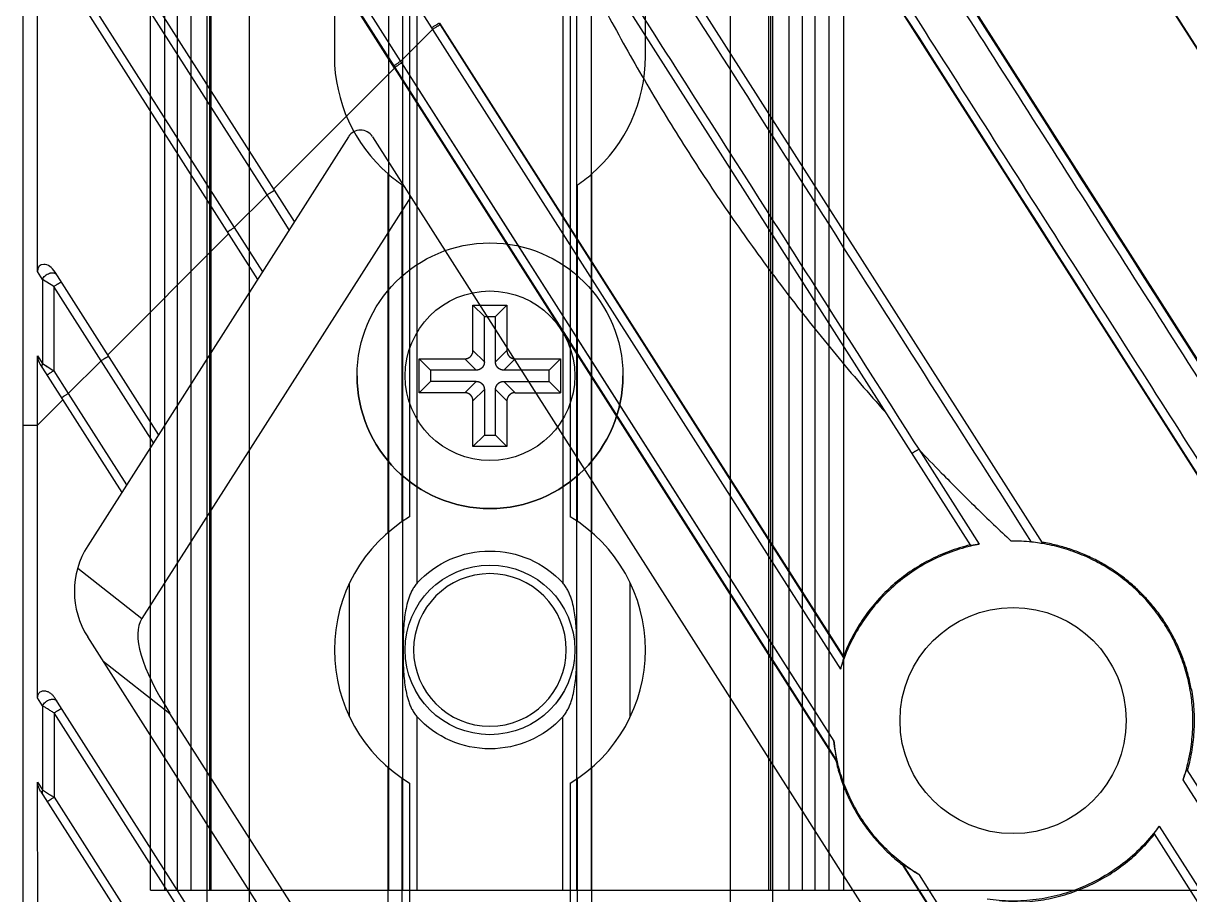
# Model space of a CAD drawing. Header units: millimetres. Extents: x 3299 to 14264, y 1863 to 5555.
# Drawn here: x 9573.87 to 9615.12, y 3132.64 to 3163.47 of the extents above; entities that cross this region are included whole.
import ezdxf

# ---------------------------------------------------------------- set-up
doc = ezdxf.new("R2010")
doc.units = ezdxf.units.MM
doc.layers.add('02___PRT_ALL_AXES', color=7, linetype='Continuous')
doc.layers.add('1轮廓线', color=7, linetype='Continuous', lineweight=25)

# ---------------------------------------------------------------- blocks, each defined once
blk = doc.blocks.new('ryfhgjmb')
at = {"color": 30, "linetype": 'Continuous', "true_color": 0xf26722}
for p, q in [((6005.128, 3342.431), (7001.628, 3342.431)), ((6005.128, 3340.931), (7001.628, 3340.931)), ((6053.928, 3337.931), (6043.928, 3337.931)), ((6043.928, 3326.931), (6053.928, 3326.931)), ((6005.128, 3323.931), (7001.628, 3323.931)), ((6005.128, 3322.431), (7001.628, 3322.431))]:
    blk.add_line(p, q, dxfattribs=at)
for start, end in [(90, 139.1148), (220.8852, 270)]:
    blk.add_arc((6043.928, 3332.431), 5.5, start, end, dxfattribs=at)
at = {"layer": '02___PRT_ALL_AXES', "color": 30, "linetype": 'Continuous', "true_color": 0xf26722}
for p, q in [((6020.563, 3337.392), (6025.293, 3337.392)), ((6005.128, 3336.031), (6018.77, 3336.031)), ((6027.086, 3336.031), (6039.77, 3336.031)), ((6005.128, 3335.531), (6018.385, 3335.531)), ((6027.471, 3335.531), (6039.385, 3335.531)), ((6018.218, 3335.271), (6005.128, 3335.271)), ((6968.718, 3335.271), (6027.638, 3335.271)), ((6018.218, 3329.592), (6005.128, 3329.592)), ((6968.718, 3329.592), (6027.638, 3329.592)), ((6005.128, 3329.331), (6018.385, 3329.331)), ((6027.471, 3329.331), (6039.385, 3329.331)), ((6005.128, 3328.831), (6018.77, 3328.831)), ((6027.086, 3328.831), (6039.77, 3328.831)), ((6020.563, 3327.471), (6025.293, 3327.471))]:
    blk.add_line(p, q, dxfattribs=at)
blk.add_circle((6022.928, 3332.431), 3, dxfattribs=at)
for centre, start, end in [((6022.928, 3332.431), 31.0806, 148.9194), ((6043.928, 3332.431), 139.1148, 145.6923), ((6022.928, 3332.431), 211.0806, 328.9194), ((6043.928, 3332.431), 214.3077, 220.8852)]:
    blk.add_arc(centre, 5.5, start, end, dxfattribs=at)
blk = doc.blocks.new('ETDHFN')
at = {"layer": '1轮廓线', "linetype": 'Continuous', "lineweight": 25}
for p, q in [((8841.41, 4025.552), (8841.812, 4025.15)), ((8841.41, 4023.942), (8841.41, 4025.552)), ((8841.41, 4025.552), (8842.61, 4025.552)), ((8842.61, 4025.552), (8842.208, 4025.15)), ((8842.61, 4025.552), (8842.61, 4023.942)), ((8841.812, 4025.15), (8842.208, 4025.15)), ((8841.812, 4023.54), (8841.812, 4025.15)), ((8842.208, 4023.54), (8842.208, 4025.15)), ((8839.51, 4023.652), (8839.912, 4023.25)), ((8839.51, 4022.452), (8839.51, 4023.652)), ((8839.51, 4023.652), (8841.12, 4023.652)), ((8842.9, 4023.652), (8844.51, 4023.652)), ((8844.51, 4023.652), (8844.108, 4023.25)), ((8844.51, 4023.652), (8844.51, 4022.452)), ((8839.51, 4022.452), (8839.912, 4022.854)), ((8839.912, 4023.25), (8839.912, 4022.854)), ((8841.522, 4023.25), (8839.912, 4023.25)), ((8841.522, 4022.854), (8839.912, 4022.854)), ((8844.108, 4023.25), (8842.498, 4023.25)), ((8842.498, 4022.854), (8844.108, 4022.854)), ((8844.108, 4022.854), (8844.108, 4023.25)), ((8844.51, 4022.452), (8844.108, 4022.854)), ((8841.12, 4022.452), (8839.51, 4022.452)), ((8841.812, 4022.564), (8841.812, 4020.954)), ((8842.208, 4020.954), (8842.208, 4022.564)), ((8842.9, 4022.452), (8844.51, 4022.452)), ((8841.41, 4020.552), (8841.41, 4022.162)), ((8842.61, 4022.162), (8842.61, 4020.552)), ((8841.41, 4020.552), (8841.812, 4020.954)), ((8841.812, 4020.954), (8842.208, 4020.954)), ((8842.61, 4020.552), (8842.208, 4020.954)), ((8842.61, 4020.552), (8841.41, 4020.552))]:
    blk.add_line(p, q, dxfattribs=at)
at = {"layer": '1轮廓线', "linetype": 'Continuous', "lineweight": 13}
for p, q in [((8841.41, 4023.942), (8841.812, 4023.54)), ((8842.61, 4023.942), (8842.208, 4023.54)), ((8841.12, 4023.652), (8841.522, 4023.25)), ((8842.9, 4023.652), (8842.498, 4023.25)), ((8841.12, 4022.452), (8841.522, 4022.854)), ((8842.9, 4022.452), (8842.498, 4022.854)), ((8841.41, 4022.162), (8841.812, 4022.564)), ((8842.61, 4022.162), (8842.208, 4022.564))]:
    blk.add_line(p, q, dxfattribs=at)
at = {"layer": '1轮廓线', "linetype": 'Continuous', "lineweight": 25}
for radius in [4.7, 3]:
    blk.add_circle((8842.01, 4023.052), radius, dxfattribs=at)
blk.add_arc((8842.01, 4023.052), 4.7, 180, 0, dxfattribs=at)
for points in [[(8841.12, 4023.652), (8841.184, 4023.652), (8841.24, 4023.677), (8841.288, 4023.698), (8841.326, 4023.736), (8841.362, 4023.772), (8841.385, 4023.822), (8841.41, 4023.877), (8841.41, 4023.942)], [(8842.61, 4023.942), (8842.61, 4023.878), (8842.635, 4023.822), (8842.656, 4023.773), (8842.694, 4023.736), (8842.73, 4023.699), (8842.78, 4023.677), (8842.835, 4023.652), (8842.9, 4023.652)], [(8841.812, 4023.54), (8841.812, 4023.476), (8841.787, 4023.42), (8841.766, 4023.372), (8841.728, 4023.334), (8841.692, 4023.298), (8841.642, 4023.275), (8841.587, 4023.25), (8841.522, 4023.25)], [(8842.498, 4023.25), (8842.434, 4023.25), (8842.378, 4023.275), (8842.33, 4023.296), (8842.292, 4023.334), (8842.256, 4023.37), (8842.233, 4023.42), (8842.208, 4023.475), (8842.208, 4023.54)], [(8841.522, 4022.854), (8841.586, 4022.854), (8841.642, 4022.829), (8841.69, 4022.808), (8841.728, 4022.77), (8841.764, 4022.734), (8841.787, 4022.684), (8841.812, 4022.629), (8841.812, 4022.564)], [(8842.208, 4022.564), (8842.208, 4022.628), (8842.233, 4022.684), (8842.254, 4022.732), (8842.292, 4022.77), (8842.328, 4022.806), (8842.378, 4022.829), (8842.433, 4022.854), (8842.498, 4022.854)], [(8841.41, 4022.162), (8841.41, 4022.226), (8841.385, 4022.282), (8841.364, 4022.33), (8841.326, 4022.368), (8841.29, 4022.404), (8841.24, 4022.427), (8841.185, 4022.452), (8841.12, 4022.452)], [(8842.9, 4022.452), (8842.836, 4022.452), (8842.78, 4022.427), (8842.732, 4022.406), (8842.694, 4022.368), (8842.658, 4022.332), (8842.635, 4022.282), (8842.61, 4022.227), (8842.61, 4022.162)]]:
    blk.add_open_spline(points, degree=2, knots=[0, 0, 0, 0.25, 0.25, 0.5, 0.5, 0.75, 0.75, 1, 1, 1], dxfattribs=at)
blk = doc.blocks.new('ERTFHGJ')
at = {"color": 40, "linetype": 'Continuous', "true_color": 0xf8d731}
for p, q in [((8900.957, 3696.77), (8900.957, 3617.77)), ((8901.457, 3617.77), (8901.457, 3696.77)), ((8901.957, 3617.77), (8901.957, 3696.77)), ((8902.402, 3617.77), (8902.402, 3696.77)), ((8902.874, 3617.77), (8902.874, 3696.77)), ((8903.457, 3617.77), (8903.457, 3696.77)), ((8903.537, 3696.77), (8903.537, 3617.77)), ((8903.598, 3617.77), (8903.598, 3696.77)), ((8909.882, 3696.77), (8909.882, 3617.77)), ((8910.382, 3617.77), (8910.382, 3696.77)), ((8916.532, 3617.77), (8916.532, 3696.77)), ((8917.032, 3617.77), (8917.032, 3696.77)), ((8923.315, 3617.77), (8923.315, 3696.77)), ((8923.377, 3696.77), (8923.377, 3617.77)), ((8923.457, 3617.77), (8923.457, 3696.77)), ((8924.039, 3696.77), (8924.039, 3617.77)), ((8924.511, 3696.77), (8924.511, 3617.77)), ((8924.957, 3617.77), (8924.957, 3696.77)), ((8925.457, 3617.77), (8925.457, 3696.77)), ((8910.882, 3685.9), (8910.882, 3628.641)), ((8916.032, 3628.641), (8916.032, 3685.9)), ((8910.882, 3617.77), (8910.882, 3623.9)), ((8916.032, 3617.77), (8916.032, 3623.9)), ((8925.457, 3617.77), (8878.457, 3617.77))]:
    blk.add_line(p, q, dxfattribs=at)
blk.add_circle((8913.457, 3626.27), 2.7, dxfattribs=at)
for start, end in [(42.6324, 137.3676), (222.6324, 317.3676)]:
    blk.add_arc((8913.457, 3626.27), 3.5, start, end, dxfattribs=at)
for points, knots in [([(8910.387, 3626.27), (8910.387, 3626.375), (8910.388, 3626.583), (8910.395, 3626.895), (8910.413, 3627.203), (8910.446, 3627.508), (8910.5, 3627.808), (8910.568, 3628.054), (8910.639, 3628.245), (8910.704, 3628.385), (8910.783, 3628.519), (8910.846, 3628.602), (8910.882, 3628.641)], [0, 0, 0, 0, 0.127092, 0.253318, 0.378322, 0.502266, 0.625619, 0.749056, 0.811111, 0.873552, 0.936512, 1, 1, 1, 1]), ([(8916.032, 3628.641), (8916.067, 3628.602), (8916.131, 3628.519), (8916.209, 3628.385), (8916.274, 3628.245), (8916.346, 3628.054), (8916.413, 3627.808), (8916.467, 3627.508), (8916.5, 3627.203), (8916.518, 3626.895), (8916.526, 3626.583), (8916.527, 3626.375), (8916.527, 3626.27)], [0, 0, 0, 0, 0.063487, 0.126447, 0.188887, 0.250942, 0.37438, 0.497732, 0.621676, 0.746681, 0.872907, 1, 1, 1, 1]), ([(8910.882, 3623.9), (8910.846, 3623.938), (8910.783, 3624.021), (8910.704, 3624.156), (8910.639, 3624.296), (8910.567, 3624.487), (8910.5, 3624.733), (8910.446, 3625.033), (8910.413, 3625.338), (8910.395, 3625.646), (8910.388, 3625.957), (8910.387, 3626.166), (8910.387, 3626.27)], [0, 0, 0, 0, 0.063495, 0.126469, 0.188905, 0.250963, 0.374396, 0.497744, 0.621683, 0.746682, 0.87291, 1, 1, 1, 1]), ([(8916.527, 3626.27), (8916.527, 3626.166), (8916.526, 3625.957), (8916.518, 3625.646), (8916.5, 3625.338), (8916.467, 3625.033), (8916.413, 3624.733), (8916.346, 3624.487), (8916.274, 3624.296), (8916.209, 3624.156), (8916.131, 3624.021), (8916.067, 3623.938), (8916.032, 3623.9)], [0, 0, 0, 0, 0.127092, 0.253319, 0.378323, 0.502267, 0.62562, 0.749057, 0.811112, 0.873553, 0.936512, 1, 1, 1, 1])]:
    blk.add_open_spline(points, degree=3, knots=knots, dxfattribs=at)
blk = doc.blocks.new('ryfh')
at = {"rotation": 90}
blk.add_blockref('ryfhgjmb', (11616.058, -2205.714), dxfattribs=at)
at = {"xscale": -1}
blk.add_blockref('ERTFHGJ', (17197.083, 190.944), dxfattribs=at)
blk.add_blockref('ETDHFN', (-558.383, -196.138))
blk = doc.blocks.new('1111')
at = {"color": 7, "linetype": 'Continuous'}
for p, q in [((16002.781, 6714.134), (16002.781, 7051.634)), ((16003.365, 6827.129), (16074.919, 6714.812)), ((16003.885, 6815.332), (16067.713, 6715.143)), ((16003.365, 6812.053), (16065.315, 6714.812)), ((16038.818, 6745.424), (16003.903, 6800.229)), ((16003.381, 6796.953), (16036.269, 6745.33)), ((16003.858, 6784.609), (16017.216, 6763.641)), ((16015.907, 6762.216), (16003.365, 6781.903)), ((16003.858, 6781.701), (16016.12, 6762.454)), ((16003.621, 6781.541), (16015.882, 6762.294)), ((16012.368, 6756.79), (16003.903, 6770.078)), ((16011.398, 6757.732), (16003.858, 6769.567)), ((16031.645, 6767.701), (16052.538, 6734.906)), ((16056.069, 6733.385), (16034.105, 6767.861)), ((16041.249, 6767.701), (16044.387, 6762.774)), ((16003.28, 6755.019), (16003.28, 6767.116)), ((16003.381, 6766.803), (16011.064, 6754.743)), ((16003.858, 6766.589), (16010.239, 6756.573)), ((16034.016, 6763.979), (16034.442, 6763.311)), ((16036.868, 6763.523), (16036.562, 6764.003)), ((16016.12, 6762.454), (16017.252, 6763.586)), ((16017.216, 6763.641), (16017.252, 6763.586)), ((16017.252, 6763.586), (16031.673, 6740.952)), ((16017.483, 6763.803), (16017.518, 6763.747)), ((16017.501, 6763.81), (16031.778, 6741.398)), ((16017.518, 6763.747), (16031.783, 6741.356)), ((16017.518, 6763.747), (16022.031, 6756.664)), ((16037.186, 6763.024), (16036.868, 6763.523)), ((16034.442, 6763.311), (16034.909, 6762.577)), ((16037.509, 6762.517), (16037.186, 6763.024)), ((16011.634, 6757.943), (16015.907, 6762.216)), ((16015.882, 6762.294), (16015.918, 6762.239)), ((16015.918, 6762.239), (16015.907, 6762.216)), ((16015.907, 6762.216), (16031.514, 6737.718)), ((16015.918, 6762.239), (16019.571, 6756.504)), ((16015.918, 6762.239), (16031.534, 6737.726)), ((16016.12, 6762.454), (16016.155, 6762.399)), ((16016.155, 6762.399), (16031.443, 6738.405)), ((16016.155, 6762.399), (16019.743, 6756.768)), ((16034.909, 6762.577), (16035.401, 6761.806)), ((16037.825, 6762.021), (16037.509, 6762.517)), ((16035.401, 6761.806), (16035.901, 6761.021)), ((16038.124, 6761.553), (16037.825, 6762.021)), ((16038.406, 6761.11), (16038.124, 6761.553)), ((16035.901, 6761.021), (16036.399, 6760.239)), ((16038.681, 6760.678), (16038.406, 6761.11)), ((16038.958, 6760.243), (16038.681, 6760.678)), ((16036.399, 6760.239), (16036.895, 6759.461)), ((16039.245, 6759.792), (16038.958, 6760.243)), ((16014.281, 6759.792), (16005.058, 6745.316)), ((16015.124, 6759.792), (16035.281, 6728.153)), ((16039.542, 6759.325), (16039.245, 6759.792)), ((16036.895, 6759.461), (16037.407, 6758.657)), ((16039.842, 6758.855), (16039.542, 6759.325)), ((16037.407, 6758.657), (16037.974, 6757.767)), ((16040.134, 6758.396), (16039.842, 6758.855)), ((16040.413, 6757.959), (16040.134, 6758.396)), ((16016.481, 6757.663), (16006.977, 6742.745)), ((16010.239, 6756.573), (16011.398, 6757.732)), ((16012.183, 6756.499), (16011.398, 6757.732)), ((16037.974, 6757.767), (16038.614, 6756.762)), ((16040.682, 6757.537), (16040.413, 6757.959)), ((16040.949, 6757.117), (16040.682, 6757.537)), ((16041.224, 6756.686), (16040.949, 6757.117)), ((16010.239, 6756.573), (16011.234, 6755.01)), ((16019.571, 6756.504), (16027.159, 6744.592)), ((16019.743, 6756.768), (16023.331, 6751.136)), ((16022.031, 6756.664), (16031.783, 6741.356)), ((16038.614, 6756.762), (16039.3, 6755.685)), ((16041.509, 6756.239), (16041.224, 6756.686)), ((16005.767, 6752.076), (16010.041, 6756.349)), ((16041.798, 6755.785), (16041.509, 6756.239)), ((16039.3, 6755.685), (16039.995, 6754.594)), ((16042.081, 6755.34), (16041.798, 6755.785)), ((16042.355, 6754.91), (16042.081, 6755.34)), ((16003.455, 6754.744), (16003.28, 6755.019)), ((16007.566, 6749.252), (16003.903, 6755.003)), ((16042.626, 6754.484), (16042.355, 6754.91)), ((16003.455, 6754.744), (16003.455, 6751.766)), ((16003.858, 6754.491), (16003.455, 6754.744)), ((16005.531, 6751.865), (16003.858, 6754.491)), ((16003.858, 6754.491), (16003.858, 6751.513)), ((16039.995, 6754.594), (16040.684, 6753.513)), ((16042.908, 6754.042), (16042.626, 6754.484)), ((16043.218, 6753.556), (16042.908, 6754.042)), ((16043.569, 6753.005), (16043.218, 6753.556)), ((16040.684, 6753.513), (16041.374, 6752.43)), ((16043.946, 6752.414), (16043.569, 6753.005)), ((16041.374, 6752.43), (16042.074, 6751.331)), ((16044.309, 6751.843), (16043.946, 6752.414)), ((16003.28, 6752.041), (16003.455, 6751.766)), ((16003.28, 6749.589), (16003.28, 6752.041)), ((16003.381, 6751.727), (16006.262, 6747.205)), ((16003.455, 6751.766), (16003.553, 6751.705)), ((16003.553, 6751.705), (16003.858, 6751.513)), ((16003.553, 6751.705), (16003.615, 6751.666)), ((16003.615, 6751.666), (16003.687, 6751.621)), ((16003.687, 6751.621), (16003.769, 6751.569)), ((16003.769, 6751.569), (16003.858, 6751.513)), ((16003.858, 6751.513), (16004.372, 6750.706)), ((16004.372, 6750.706), (16005.531, 6751.865)), ((16007.381, 6748.962), (16005.531, 6751.865)), ((16023.331, 6751.136), (16031.443, 6738.405)), ((16042.074, 6751.331), (16042.794, 6750.201)), ((16004.372, 6750.706), (16006.433, 6747.473)), ((16003.28, 6749.589), (16004.174, 6750.483)), ((16042.794, 6750.201), (16043.534, 6749.039)), ((16002.781, 6749.589), (16003.28, 6749.589)), ((16003.286, 6739.934), (16003.28, 6749.589)), ((16043.534, 6749.039), (16044.25, 6747.915)), ((16034.442, 6748.736), (16036.585, 6745.373)), ((16038.821, 6745.44), (16038.806, 6745.443)), ((16038.821, 6745.44), (16038.806, 6745.443)), ((16004.704, 6744.529), (16006.977, 6742.745)), ((16027.159, 6744.592), (16031.534, 6737.726)), ((16020.564, 6717.753), (16005.058, 6742.092)), ((16005.594, 6741.251), (16007.966, 6739.39)), ((16003.462, 6739.658), (16003.286, 6739.934)), ((16003.462, 6739.658), (16003.464, 6736.678)), ((16019.674, 6715.172), (16003.908, 6739.919)), ((16019.272, 6715.228), (16003.867, 6739.403)), ((16003.867, 6739.403), (16003.87, 6736.421)), ((16019.773, 6720.856), (16007.966, 6739.39)), ((16031.534, 6737.726), (16031.514, 6737.718)), ((16050.36, 6726.732), (16043.792, 6737.04)), ((16058.097, 6715.161), (16043.931, 6737.397)), ((16043.947, 6737.393), (16043.943, 6737.378)), ((16043.947, 6737.393), (16043.943, 6737.378)), ((16003.288, 6736.954), (16003.464, 6736.678)), ((16003.294, 6726.708), (16003.288, 6736.954)), ((16003.389, 6736.64), (16017.278, 6714.839)), ((16003.464, 6736.678), (16003.563, 6736.615)), ((16003.87, 6736.421), (16017.373, 6715.229)), ((16042.942, 6735.397), (16049.202, 6725.573)), ((16042.769, 6735.127), (16055.7, 6714.828)), ((16033.859, 6734.038), (16033.874, 6734.052)), ((16033.859, 6734.038), (16046.107, 6714.812)), ((16033.874, 6734.052), (16043.133, 6719.518)), ((16034.453, 6733.682), (16043.349, 6719.72)), ((16034.453, 6733.682), (16038.731, 6726.969))]:
    blk.add_line(p, q, dxfattribs=at)
for centre, radius, start, end in [((16014.703, 6759.524), 0.5, 32.5, 147.5), ((16007.589, 6743.704), 3, 147.5, 212.5), ((16037.769, 6739.116), 6.368, 100.7105, 103.5725), ((16046.032, 6742.869), 14.329, 185.8942, 186.0629)]:
    blk.add_arc(centre, radius, start, end, dxfattribs=at)
for centre, major_axis, ratio, start_param, end_param in [((16003.642, 6754.854), (-0.264, 0.384), 0.642651, -1.624536, 0.752228), ((16003.642, 6751.876), (-0.264, 0.384), 0.642651, 0.752228, 1.517057), ((16031.062, 6723.945), (24.038, -18.866), 0.163628, -3.125474, -2.706063)]:
    blk.add_ellipse(centre, major_axis=major_axis, ratio=ratio, start_param=start_param, end_param=end_param, dxfattribs=at)
for points, knots in [([(16021.552, 6767.861), (16021.742, 6767.458), (16022.129, 6766.655), (16022.631, 6765.659), (16023.042, 6764.868), (16023.459, 6764.081), (16023.993, 6763.103), (16024.654, 6761.94), (16025.336, 6760.789), (16026.038, 6759.651), (16027.001, 6758.15), (16028.255, 6756.307), (16029.842, 6754.153), (16031.508, 6752.06), (16032.672, 6750.708), (16033.266, 6750.043)], [0, 0, 0, 0, 0.062493, 0.12499, 0.15624, 0.18749, 0.249988, 0.312486, 0.374985, 0.437486, 0.499988, 0.624988, 0.74999, 0.874994, 1, 1, 1, 1]), ([(16022.256, 6767.861), (16024.287, 6764.674), (16028.35, 6758.299), (16032.411, 6751.924), (16034.442, 6748.736)], [0, 0, 0, 0, 0.499959, 1, 1, 1, 1]), ([(16038.435, 6745.449), (16036.055, 6749.184), (16031.295, 6756.656), (16026.535, 6764.126), (16024.155, 6767.861)], [0, 0, 0, 0, 0.500027, 1, 1, 1, 1]), ([(16031.89, 6767.861), (16033.632, 6765.127), (16036.245, 6761.026), (16039.729, 6755.558), (16042.342, 6751.457), (16044.954, 6747.355), (16048.436, 6741.888), (16051.048, 6737.787), (16052.788, 6735.054)], [0, 0, 0, 0, 0.250021, 0.375037, 0.500053, 0.625064, 0.750065, 1, 1, 1, 1]), ([(16055.816, 6733.211), (16053.986, 6736.084), (16051.241, 6740.394), (16047.58, 6746.142), (16044.834, 6750.454), (16042.088, 6754.766), (16039.341, 6759.078), (16036.594, 6763.389), (16034.762, 6766.263), (16033.846, 6767.7)], [0, 0, 0, 0, 0.249912, 0.374911, 0.499924, 0.624944, 0.749965, 0.874985, 1, 1, 1, 1]), ([(16017.483, 6763.803), (16017.482, 6763.802), (16017.481, 6763.802), (16017.478, 6763.801), (16017.473, 6763.798), (16017.464, 6763.794), (16017.454, 6763.788), (16017.442, 6763.781), (16017.422, 6763.769), (16017.393, 6763.752), (16017.354, 6763.728), (16017.31, 6763.701), (16017.264, 6763.672), (16017.232, 6763.652), (16017.216, 6763.641)], [0, 0, 0, 0, 0.005231, 0.012589, 0.033669, 0.063117, 0.100673, 0.146013, 0.198735, 0.324335, 0.472945, 0.63916, 0.81702, 1, 1, 1, 1]), ([(16017.518, 6763.747), (16017.518, 6763.747), (16017.517, 6763.746), (16017.513, 6763.745), (16017.508, 6763.742), (16017.5, 6763.738), (16017.49, 6763.732), (16017.478, 6763.725), (16017.457, 6763.713), (16017.428, 6763.696), (16017.389, 6763.672), (16017.346, 6763.645), (16017.299, 6763.616), (16017.268, 6763.596), (16017.252, 6763.586)], [0, 0, 0, 0, 0.005231, 0.012589, 0.033669, 0.063117, 0.100673, 0.146013, 0.198735, 0.324335, 0.472945, 0.63916, 0.81702, 1, 1, 1, 1]), ([(16016.12, 6762.454), (16016.105, 6762.444), (16016.075, 6762.425), (16016.033, 6762.398), (16015.994, 6762.372), (16015.959, 6762.349), (16015.933, 6762.331), (16015.916, 6762.319), (16015.906, 6762.312), (16015.897, 6762.306), (16015.89, 6762.301), (16015.886, 6762.297), (16015.883, 6762.295), (16015.882, 6762.294)], [0, 0, 0, 0, 0.186782, 0.366131, 0.532175, 0.679595, 0.803609, 0.85556, 0.900224, 0.93725, 0.966352, 0.987305, 1, 1, 1, 1]), ([(16016.155, 6762.399), (16016.14, 6762.389), (16016.111, 6762.37), (16016.068, 6762.342), (16016.029, 6762.317), (16015.994, 6762.293), (16015.968, 6762.276), (16015.951, 6762.264), (16015.941, 6762.257), (16015.932, 6762.25), (16015.926, 6762.245), (16015.921, 6762.242), (16015.918, 6762.24), (16015.918, 6762.239)], [0, 0, 0, 0, 0.186782, 0.366132, 0.532176, 0.679598, 0.803612, 0.855563, 0.900227, 0.937253, 0.966355, 0.987307, 1, 1, 1, 1]), ([(16011.398, 6757.732), (16011.415, 6757.743), (16011.448, 6757.764), (16011.489, 6757.79), (16011.521, 6757.809), (16011.544, 6757.823), (16011.565, 6757.836), (16011.584, 6757.848), (16011.602, 6757.858), (16011.618, 6757.868), (16011.631, 6757.876), (16011.643, 6757.882), (16011.651, 6757.887), (16011.656, 6757.889), (16011.66, 6757.891), (16011.662, 6757.892), (16011.664, 6757.893), (16011.665, 6757.893), (16011.666, 6757.893), (16011.666, 6757.893)], [0, 0, 0, 0, 0.192507, 0.378902, 0.467383, 0.551547, 0.630534, 0.703523, 0.769793, 0.828658, 0.87954, 0.921915, 0.955367, 0.968646, 0.979578, 0.988145, 0.994348, 0.998221, 1, 1, 1, 1]), ([(16010.239, 6756.573), (16010.223, 6756.563), (16010.192, 6756.543), (16010.147, 6756.514), (16010.112, 6756.49), (16010.086, 6756.473), (16010.069, 6756.462), (16010.053, 6756.451), (16010.04, 6756.442), (16010.028, 6756.433), (16010.018, 6756.426), (16010.011, 6756.421), (16010.007, 6756.418), (16010.005, 6756.416), (16010.003, 6756.414), (16010.002, 6756.413), (16010.001, 6756.412), (16010.001, 6756.412), (16010.001, 6756.412)], [0, 0, 0, 0, 0.196965, 0.385213, 0.557811, 0.636283, 0.708546, 0.773962, 0.831919, 0.88191, 0.923472, 0.956239, 0.969238, 0.979938, 0.988324, 0.994402, 0.99821, 1, 1, 1, 1]), ([(16003.455, 6754.744), (16003.466, 6754.768), (16003.494, 6754.816), (16003.553, 6754.877), (16003.625, 6754.927), (16003.692, 6754.957), (16003.747, 6754.971), (16003.799, 6754.978), (16003.849, 6754.976), (16003.894, 6754.963), (16003.923, 6754.948), (16003.947, 6754.929), (16003.96, 6754.914), (16003.965, 6754.905)], [0, 0, 0, 0, 0.126758, 0.264209, 0.406553, 0.546898, 0.614349, 0.679007, 0.797934, 0.852288, 0.903522, 0.952419, 1, 1, 1, 1]), ([(16003.858, 6754.491), (16003.875, 6754.502), (16003.908, 6754.523), (16003.95, 6754.549), (16003.982, 6754.569), (16004.004, 6754.583), (16004.025, 6754.595), (16004.044, 6754.607), (16004.062, 6754.618), (16004.078, 6754.627), (16004.092, 6754.635), (16004.103, 6754.642), (16004.111, 6754.646), (16004.117, 6754.649), (16004.12, 6754.65), (16004.122, 6754.651), (16004.124, 6754.652), (16004.125, 6754.652), (16004.126, 6754.652), (16004.126, 6754.652)], [0, 0, 0, 0, 0.192507, 0.378902, 0.467383, 0.551547, 0.630534, 0.703523, 0.769793, 0.828658, 0.879541, 0.921915, 0.955367, 0.968646, 0.979578, 0.988145, 0.994348, 0.998221, 1, 1, 1, 1]), ([(16005.531, 6751.865), (16005.548, 6751.876), (16005.581, 6751.897), (16005.623, 6751.923), (16005.655, 6751.943), (16005.677, 6751.957), (16005.698, 6751.969), (16005.717, 6751.981), (16005.735, 6751.992), (16005.751, 6752.001), (16005.765, 6752.009), (16005.776, 6752.016), (16005.784, 6752.02), (16005.79, 6752.023), (16005.793, 6752.024), (16005.795, 6752.025), (16005.797, 6752.026), (16005.798, 6752.026), (16005.799, 6752.026), (16005.799, 6752.026)], [0, 0, 0, 0, 0.192507, 0.378902, 0.467383, 0.551547, 0.630534, 0.703523, 0.769793, 0.828658, 0.87954, 0.921915, 0.955367, 0.968646, 0.979578, 0.988145, 0.994348, 0.998221, 1, 1, 1, 1]), ([(16003.455, 6751.766), (16003.449, 6751.752), (16003.44, 6751.723), (16003.436, 6751.68), (16003.441, 6751.64), (16003.452, 6751.616), (16003.459, 6751.605)], [0, 0, 0, 0, 0.277177, 0.533061, 0.771506, 1, 1, 1, 1]), ([(16003.858, 6751.513), (16003.842, 6751.503), (16003.811, 6751.483), (16003.766, 6751.454), (16003.731, 6751.431), (16003.705, 6751.414), (16003.688, 6751.402), (16003.673, 6751.391), (16003.659, 6751.382), (16003.647, 6751.374), (16003.637, 6751.367), (16003.631, 6751.362), (16003.626, 6751.358), (16003.624, 6751.356), (16003.622, 6751.355), (16003.621, 6751.354), (16003.62, 6751.353), (16003.62, 6751.352), (16003.62, 6751.352)], [0, 0, 0, 0, 0.196965, 0.385213, 0.557811, 0.636283, 0.708546, 0.773962, 0.831919, 0.88191, 0.923472, 0.956239, 0.969238, 0.979938, 0.988324, 0.994402, 0.99821, 1, 1, 1, 1]), ([(16004.372, 6750.706), (16004.356, 6750.696), (16004.325, 6750.676), (16004.28, 6750.647), (16004.245, 6750.624), (16004.219, 6750.607), (16004.202, 6750.595), (16004.187, 6750.584), (16004.173, 6750.575), (16004.161, 6750.567), (16004.152, 6750.56), (16004.145, 6750.555), (16004.141, 6750.551), (16004.138, 6750.549), (16004.136, 6750.548), (16004.135, 6750.547), (16004.134, 6750.546), (16004.134, 6750.545), (16004.134, 6750.545)], [0, 0, 0, 0, 0.196965, 0.385213, 0.557811, 0.636283, 0.708546, 0.773962, 0.831919, 0.88191, 0.923472, 0.956239, 0.969238, 0.979938, 0.988324, 0.994402, 0.99821, 1, 1, 1, 1]), ([(16034.442, 6748.736), (16034.426, 6748.726), (16034.395, 6748.706), (16034.356, 6748.681), (16034.327, 6748.662), (16034.306, 6748.649), (16034.287, 6748.637), (16034.27, 6748.626), (16034.254, 6748.616), (16034.239, 6748.607), (16034.229, 6748.601), (16034.221, 6748.596), (16034.216, 6748.593), (16034.212, 6748.59), (16034.208, 6748.588), (16034.205, 6748.586), (16034.202, 6748.584), (16034.201, 6748.583), (16034.199, 6748.583), (16034.199, 6748.582), (16034.198, 6748.582), (16034.198, 6748.582), (16034.198, 6748.582), (16034.197, 6748.581), (16034.197, 6748.581)], [0, 0, 0, 0, 0.196907, 0.385286, 0.474052, 0.558133, 0.63675, 0.70916, 0.774714, 0.832793, 0.882881, 0.904778, 0.924503, 0.942016, 0.957281, 0.97026, 0.980918, 0.989231, 0.992504, 0.995186, 0.997276, 0.998774, 0.999678, 1, 1, 1, 1]), ([(16034.442, 6748.736), (16034.706, 6748.456), (16035.172, 6747.969), (16035.847, 6747.285), (16036.667, 6746.473), (16037.294, 6745.876), (16037.716, 6745.483)], [0, 0, 0, 0, 0.25, 0.437502, 0.625004, 1, 1, 1, 1]), ([(16036.274, 6745.306), (16036.006, 6745.241), (16035.477, 6745.076), (16034.723, 6744.728), (16034.02, 6744.285), (16033.381, 6743.755), (16032.817, 6743.146), (16032.336, 6742.469), (16031.947, 6741.736), (16031.753, 6741.217), (16031.673, 6740.952)], [0, 0, 0, 0, 0.125018, 0.250022, 0.375019, 0.500013, 0.625006, 0.75, 0.874996, 1, 1, 1, 1]), ([(16036.258, 6745.347), (16036.007, 6745.286), (16035.511, 6745.133), (16034.8, 6744.816), (16034.133, 6744.416), (16033.52, 6743.938), (16032.968, 6743.389), (16032.487, 6742.777), (16032.084, 6742.112), (16031.87, 6741.639), (16031.778, 6741.398)], [0, 0, 0, 0, 0.125016, 0.25002, 0.375019, 0.500015, 0.625008, 0.750003, 0.874997, 1, 1, 1, 1]), ([(16036.585, 6745.373), (16036.566, 6745.369), (16036.527, 6745.362), (16036.471, 6745.352), (16036.419, 6745.343), (16036.372, 6745.335), (16036.337, 6745.331), (16036.314, 6745.328), (16036.299, 6745.327), (16036.288, 6745.327), (16036.28, 6745.327), (16036.275, 6745.328), (16036.272, 6745.328), (16036.27, 6745.329), (16036.269, 6745.33), (16036.269, 6745.33)], [0, 0, 0, 0, 0.185877, 0.36527, 0.532516, 0.68194, 0.807912, 0.86044, 0.905199, 0.94168, 0.969527, 0.98017, 0.988669, 0.995159, 1, 1, 1, 1]), ([(16038.434, 6745.449), (16038.315, 6745.461), (16038.076, 6745.479), (16037.836, 6745.484), (16037.716, 6745.483)], [0, 0, 0, 0, 0.50001, 1, 1, 1, 1]), ([(16038.813, 6745.397), (16038.782, 6745.402), (16038.656, 6745.422), (16038.529, 6745.439), (16038.434, 6745.449)], [0, 0, 0, 0, 0.250064, 1, 1, 1, 1]), ([(16043.792, 6737.04), (16043.867, 6737.258), (16043.962, 6737.591), (16044.051, 6738.044), (16044.116, 6738.5), (16044.151, 6739.076), (16044.123, 6739.653), (16044.063, 6740.11), (16043.979, 6740.563), (16043.827, 6741.12), (16043.574, 6741.765), (16043.253, 6742.379), (16042.866, 6742.954), (16042.42, 6743.484), (16042.002, 6743.883), (16041.644, 6744.173), (16041.27, 6744.443), (16040.776, 6744.743), (16040.252, 6744.987), (16039.82, 6745.147), (16039.379, 6745.284), (16039.041, 6745.359), (16038.813, 6745.397)], [0, 0, 0, 0, 0.062465, 0.09371, 0.124954, 0.187423, 0.249897, 0.281147, 0.312399, 0.374884, 0.437375, 0.499873, 0.562375, 0.624883, 0.687394, 0.718662, 0.74993, 0.812444, 0.874956, 0.906224, 0.937489, 1, 1, 1, 1]), ([(16044.079, 6740.258), (16044.05, 6740.419), (16043.979, 6740.739), (16043.837, 6741.21), (16043.658, 6741.668), (16043.445, 6742.112), (16043.199, 6742.538), (16042.921, 6742.944), (16042.612, 6743.327), (16042.275, 6743.686), (16041.912, 6744.017), (16041.524, 6744.32), (16041.114, 6744.593), (16040.685, 6744.833), (16040.238, 6745.04), (16039.777, 6745.211), (16039.304, 6745.347), (16038.982, 6745.413), (16038.821, 6745.44)], [0, 0, 0, 0, 0.062478, 0.124963, 0.18745, 0.249943, 0.312439, 0.374939, 0.437442, 0.499948, 0.562455, 0.624963, 0.687472, 0.749981, 0.812488, 0.874994, 0.937498, 1, 1, 1, 1]), ([(16031.783, 6741.356), (16031.783, 6741.354), (16031.783, 6741.352), (16031.783, 6741.344), (16031.781, 6741.333), (16031.778, 6741.318), (16031.774, 6741.299), (16031.768, 6741.277), (16031.759, 6741.244), (16031.747, 6741.199), (16031.73, 6741.141), (16031.712, 6741.08), (16031.693, 6741.017), (16031.68, 6740.974), (16031.673, 6740.952)], [0, 0, 0, 0, 0.00901, 0.020474, 0.050496, 0.089295, 0.135864, 0.189178, 0.248238, 0.380111, 0.525433, 0.679515, 0.838738, 1, 1, 1, 1]), ([(16003.286, 6739.934), (16003.286, 6739.953), (16003.288, 6739.99), (16003.301, 6740.044), (16003.324, 6740.094), (16003.359, 6740.138), (16003.405, 6740.17), (16003.457, 6740.188), (16003.513, 6740.192), (16003.586, 6740.183), (16003.656, 6740.156), (16003.719, 6740.118), (16003.778, 6740.074), (16003.844, 6740.01), (16003.888, 6739.95), (16003.908, 6739.919)], [0, 0, 0, 0, 0.062571, 0.12513, 0.187649, 0.250122, 0.312559, 0.375004, 0.437483, 0.49999, 0.624773, 0.687326, 0.749883, 0.874917, 1, 1, 1, 1]), ([(16044.079, 6740.258), (16044.122, 6740.021), (16044.182, 6739.541), (16044.189, 6738.817), (16044.115, 6738.097), (16044.012, 6737.625), (16043.947, 6737.393)], [0, 0, 0, 0, 0.250029, 0.500031, 0.750017, 1, 1, 1, 1]), ([(16003.462, 6739.658), (16003.472, 6739.683), (16003.501, 6739.73), (16003.56, 6739.791), (16003.632, 6739.841), (16003.699, 6739.871), (16003.754, 6739.885), (16003.805, 6739.893), (16003.855, 6739.891), (16003.9, 6739.878), (16003.929, 6739.864), (16003.953, 6739.845), (16003.965, 6739.829), (16003.971, 6739.821)], [0, 0, 0, 0, 0.126818, 0.264561, 0.407299, 0.548001, 0.615572, 0.68029, 0.79911, 0.853278, 0.904242, 0.952798, 1, 1, 1, 1]), ([(16003.867, 6739.403), (16003.829, 6739.427), (16003.771, 6739.463), (16003.696, 6739.511), (16003.642, 6739.544), (16003.591, 6739.577), (16003.544, 6739.607), (16003.501, 6739.634), (16003.474, 6739.65), (16003.462, 6739.658)], [0, 0, 0, 0, 0.285447, 0.423782, 0.557073, 0.683505, 0.801042, 0.907362, 1, 1, 1, 1]), ([(16003.867, 6739.403), (16003.884, 6739.414), (16003.917, 6739.435), (16003.959, 6739.461), (16003.99, 6739.481), (16004.013, 6739.494), (16004.033, 6739.507), (16004.053, 6739.519), (16004.07, 6739.53), (16004.086, 6739.54), (16004.1, 6739.548), (16004.109, 6739.554), (16004.116, 6739.558), (16004.12, 6739.56), (16004.124, 6739.562), (16004.127, 6739.564), (16004.129, 6739.565), (16004.131, 6739.566), (16004.132, 6739.566), (16004.133, 6739.566), (16004.133, 6739.566), (16004.133, 6739.566)], [0, 0, 0, 0, 0.192802, 0.379408, 0.467967, 0.552191, 0.631222, 0.704241, 0.770527, 0.829393, 0.880263, 0.92261, 0.940451, 0.956014, 0.969259, 0.980148, 0.988655, 0.994774, 0.998509, 0.999504, 1, 1, 1, 1]), ([(16031.443, 6738.405), (16031.447, 6738.373), (16031.455, 6738.308), (16031.465, 6738.227), (16031.474, 6738.163), (16031.48, 6738.116), (16031.487, 6738.069), (16031.494, 6738.022), (16031.501, 6737.976), (16031.508, 6737.931), (16031.514, 6737.893), (16031.518, 6737.864), (16031.522, 6737.843), (16031.525, 6737.823), (16031.528, 6737.803), (16031.53, 6737.784), (16031.533, 6737.767), (16031.534, 6737.754), (16031.535, 6737.744), (16031.535, 6737.739), (16031.535, 6737.734), (16031.535, 6737.73), (16031.535, 6737.727), (16031.534, 6737.726), (16031.534, 6737.726)], [0, 0, 0, 0, 0.142745, 0.284716, 0.355234, 0.425328, 0.49489, 0.563783, 0.631816, 0.698713, 0.764049, 0.795926, 0.827114, 0.857427, 0.886615, 0.914302, 0.939935, 0.962686, 0.972603, 0.981305, 0.988563, 0.994152, 0.99793, 1, 1, 1, 1]), ([(16034.453, 6733.682), (16034.247, 6733.808), (16033.848, 6734.084), (16033.302, 6734.562), (16032.814, 6735.099), (16032.39, 6735.688), (16032.035, 6736.322), (16031.755, 6736.991), (16031.552, 6737.688), (16031.471, 6738.165), (16031.443, 6738.405)], [0, 0, 0, 0, 0.125017, 0.250028, 0.375037, 0.500041, 0.62504, 0.750034, 0.875019, 1, 1, 1, 1]), ([(16031.514, 6737.718), (16031.555, 6737.537), (16031.652, 6737.178), (16031.843, 6736.655), (16032.079, 6736.15), (16032.357, 6735.668), (16032.677, 6735.212), (16033.034, 6734.785), (16033.428, 6734.39), (16033.712, 6734.151), (16033.859, 6734.038)], [0, 0, 0, 0, 0.124982, 0.249976, 0.374968, 0.499968, 0.624972, 0.749977, 0.87499, 1, 1, 1, 1]), ([(16043.792, 6737.04), (16043.799, 6737.062), (16043.814, 6737.104), (16043.832, 6737.157), (16043.847, 6737.198), (16043.857, 6737.228), (16043.867, 6737.257), (16043.877, 6737.284), (16043.887, 6737.31), (16043.896, 6737.333), (16043.903, 6737.35), (16043.908, 6737.363), (16043.912, 6737.371), (16043.915, 6737.378), (16043.918, 6737.385), (16043.921, 6737.39), (16043.924, 6737.394), (16043.926, 6737.396), (16043.927, 6737.397), (16043.928, 6737.398), (16043.93, 6737.398), (16043.931, 6737.398), (16043.931, 6737.397)], [0, 0, 0, 0, 0.175283, 0.348107, 0.432318, 0.514342, 0.593455, 0.668862, 0.73955, 0.804376, 0.861958, 0.887568, 0.910801, 0.931464, 0.949375, 0.964398, 0.976439, 0.98546, 0.988887, 0.991667, 0.995799, 1, 1, 1, 1]), ([(16003.389, 6736.64), (16003.374, 6736.664), (16003.346, 6736.712), (16003.315, 6736.79), (16003.293, 6736.87), (16003.288, 6736.926), (16003.288, 6736.954)], [0, 0, 0, 0, 0.250039, 0.500095, 0.750076, 1, 1, 1, 1]), ([(16003.464, 6736.678), (16003.458, 6736.663), (16003.448, 6736.635), (16003.444, 6736.592), (16003.449, 6736.553), (16003.46, 6736.529), (16003.466, 6736.518)], [0, 0, 0, 0, 0.278279, 0.534434, 0.772415, 1, 1, 1, 1]), ([(16003.563, 6736.615), (16003.611, 6736.584), (16003.686, 6736.537), (16003.789, 6736.472), (16003.843, 6736.438), (16003.87, 6736.421)], [0, 0, 0, 0, 0.475102, 0.734349, 1, 1, 1, 1]), ([(16003.87, 6736.421), (16003.854, 6736.411), (16003.823, 6736.391), (16003.784, 6736.366), (16003.755, 6736.348), (16003.735, 6736.334), (16003.716, 6736.322), (16003.699, 6736.311), (16003.683, 6736.3), (16003.669, 6736.291), (16003.657, 6736.283), (16003.648, 6736.277), (16003.642, 6736.273), (16003.639, 6736.271), (16003.636, 6736.268), (16003.633, 6736.267), (16003.631, 6736.265), (16003.63, 6736.264), (16003.629, 6736.264), (16003.629, 6736.263), (16003.629, 6736.263), (16003.629, 6736.263), (16003.629, 6736.263)], [0, 0, 0, 0, 0.197036, 0.38543, 0.474171, 0.558212, 0.636778, 0.709132, 0.774628, 0.832652, 0.882691, 0.924274, 0.941774, 0.957029, 0.970004, 0.980663, 0.988986, 0.994965, 0.997075, 0.998601, 0.999555, 1, 1, 1, 1]), ([(16042.942, 6735.397), (16042.773, 6735.162), (16042.403, 6734.715), (16041.762, 6734.127), (16041.046, 6733.631), (16040.27, 6733.236), (16039.447, 6732.952), (16038.594, 6732.781), (16037.724, 6732.728), (16037.145, 6732.773), (16036.859, 6732.814)], [0, 0, 0, 0, 0.12496, 0.249928, 0.37491, 0.499906, 0.624914, 0.749934, 0.874962, 1, 1, 1, 1]), ([(16042.769, 6735.127), (16042.769, 6735.127), (16042.768, 6735.129), (16042.768, 6735.131), (16042.769, 6735.134), (16042.77, 6735.138), (16042.774, 6735.146), (16042.779, 6735.156), (16042.786, 6735.169), (16042.798, 6735.189), (16042.817, 6735.219), (16042.844, 6735.258), (16042.874, 6735.302), (16042.907, 6735.349), (16042.93, 6735.381), (16042.942, 6735.397)], [0, 0, 0, 0, 0.00486, 0.011371, 0.019892, 0.030557, 0.058431, 0.094903, 0.139609, 0.19204, 0.317727, 0.466859, 0.633979, 0.813556, 1, 1, 1, 1]), ([(16037.306, 6732.721), (16037.564, 6732.702), (16038.083, 6732.696), (16038.856, 6732.78), (16039.614, 6732.958), (16040.345, 6733.225), (16041.038, 6733.579), (16041.682, 6734.014), (16042.27, 6734.524), (16042.618, 6734.909), (16042.779, 6735.111)], [0, 0, 0, 0, 0.125036, 0.25006, 0.375079, 0.500086, 0.625081, 0.750066, 0.875036, 1, 1, 1, 1]), ([(16033.874, 6734.052), (16033.875, 6734.052), (16033.876, 6734.052), (16033.879, 6734.051), (16033.882, 6734.05), (16033.887, 6734.048), (16033.892, 6734.045), (16033.9, 6734.04), (16033.911, 6734.033), (16033.926, 6734.024), (16033.942, 6734.013), (16033.959, 6734.002), (16033.976, 6733.991), (16033.994, 6733.979), (16034.019, 6733.962), (16034.05, 6733.941), (16034.088, 6733.916), (16034.127, 6733.89), (16034.167, 6733.864), (16034.207, 6733.838), (16034.247, 6733.811), (16034.301, 6733.777), (16034.37, 6733.733), (16034.425, 6733.699), (16034.453, 6733.682)], [0, 0, 0, 0, 0.002053, 0.005808, 0.011386, 0.018659, 0.0274, 0.037381, 0.060315, 0.086166, 0.114081, 0.14349, 0.174006, 0.205377, 0.237413, 0.302999, 0.370059, 0.43817, 0.507062, 0.576549, 0.646498, 0.716802, 0.858145, 1, 1, 1, 1])]:
    blk.add_open_spline(points, degree=3, knots=knots, dxfattribs=at)
at = {"layer": '02___PRT_ALL_AXES', "color": 7, "linetype": 'Continuous'}
for centre, radius in [((16019.281, 6741.634), 3), ((16037.781, 6739.134), 4)]:
    blk.add_circle(centre, radius, dxfattribs=at)
blk = doc.blocks.new('*U162')
blk.add_blockref('1111', (-16308.281, -6888.884))
blk = doc.blocks.new('*U163')
at = {"color": 0, "linetype": 'ByBlock', "lineweight": -2, "transparency": 16777216}
blk.add_blockref('*U162', (0, 0), dxfattribs=at)

msp = doc.modelspace()

# ---------------------------------------------------------------- block references
for name, p in [('*U163', (9879.37292, 3288.5531)), ('ryfh', (1306.74628, -675.91128))]:
    msp.add_blockref(name, p)

doc.saveas('drawing.dxf')
